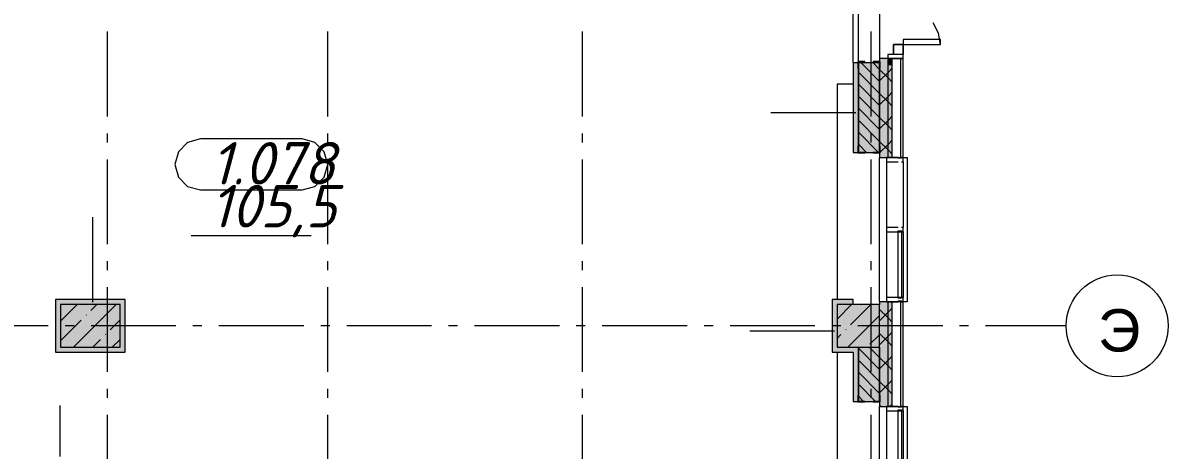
# Model space of a CAD drawing. Header units: millimetres. Extents: x -537608 to 253996, y -217170 to 186033.
# Drawn here: x -352321 to -338826, y -173064 to -168029 of the extents above; entities that cross this region are included whole.
import ezdxf

# ---------------------------------------------------------------- set-up
doc = ezdxf.new("R2010")
doc.units = ezdxf.units.MM
doc.layers.add('PDF _Геометрия', color=7, linetype='Continuous')
doc.layers.add('PDF _Текст', color=7, linetype='Continuous')
doc.layers.add('PDF _Сплошная заливка', color=7, linetype='Continuous', true_color=0xffffff)
doc.styles.add('PDF ArialMT', font='arial.ttf')
doc.styles.add('PDF ISOCPEUR Italic', font='isocpeui.ttf')

msp = doc.modelspace()

# ---------------------------------------------------------------- hatches: boundary and pattern name
at = {"layer": 'PDF _Сплошная заливка', "transparency": 33554559}
h = msp.add_hatch(color=256, dxfattribs=at)
h.paths.add_polyline_path([(-342126.1903, -168529.6399), (-342126.1903, -168449.6408), (-342226.1907, -168449.6408), (-342226.1907, -168529.6399)], flags=0)
h.paths.add_polyline_path([(-342226.1907, -166729.6397), (-342126.1903, -166729.6397), (-342126.1903, -162349.6374), (-342226.1907, -162349.6374), (-342226.1907, -166499.6398)], flags=0)
h = msp.add_hatch(color=256, dxfattribs=at)
h.paths.add_polyline_path([(-342355.0063, -178789.6441), (-342226.1907, -178789.6441), (-342226.1907, -177849.6447), (-342476.1919, -177849.6447), (-342476.1919, -178789.6441)], flags=0)
h.paths.add_polyline_path([(-342255.4795, -177349.6446), (-342226.1907, -177349.6446), (-342226.1907, -177209.6444), (-342476.1919, -177209.6444), (-342476.1919, -177349.6446), (-342355.0063, -177349.6446)], flags=0)
h.paths.add_polyline_path([(-342355.0063, -175389.6431), (-342226.1907, -175389.6431), (-342226.1907, -174829.6434), (-342476.1919, -174829.6434), (-342476.1919, -175389.6431)], flags=0)
h.paths.add_polyline_path([(-342476.1919, -174794.6427), (-342226.1907, -174794.6427), (-342226.1907, -174309.6424), (-342476.1919, -174309.6424), (-342476.1919, -174674.6435)], flags=0)
h.paths.add_polyline_path([(-342476.1919, -172489.642), (-342226.1907, -172489.642), (-342226.1907, -171849.6418), (-342476.1919, -171849.6418), (-342476.1919, -171909.6414)], flags=0)
h.paths.add_polyline_path([(-342355.0063, -169554.6408), (-342226.1907, -169554.6408), (-342226.1907, -168499.6402), (-342476.1919, -168499.6402), (-342476.1919, -169554.6408)], flags=0)
h.paths.add_polyline_path([(-342355.0063, -166679.6395), (-342226.1907, -166679.6395), (-342226.1907, -166499.6398), (-342476.1919, -166499.6398), (-342476.1919, -166679.6395)], flags=0)
h = msp.add_hatch(color=256, dxfattribs=at)
h.paths.add_polyline_path([(-342126.1903, -200599.6527), (-342126.1903, -198049.6522), (-342226.1907, -198049.6522), (-342226.1907, -200599.6527)], flags=0)
h.paths.add_polyline_path([(-342226.1907, -196349.6512), (-342126.1903, -196349.6512), (-342126.1903, -183314.6469), (-342226.1907, -183314.6469), (-342226.1907, -196149.6503)], flags=0)
h.paths.add_polyline_path([(-342126.1903, -178789.6441), (-342126.1903, -177149.6437), (-342226.1907, -177149.6437), (-342226.1907, -178789.6441)], flags=0)
h.paths.add_polyline_path([(-342126.1903, -175449.6437), (-342126.1903, -174249.6427), (-342226.1907, -174249.6427), (-342226.1907, -175449.6437)], flags=0)
h.paths.add_polyline_path([(-342226.1907, -172549.6422), (-342126.1903, -172549.6422), (-342126.1903, -171314.6409), (-342226.1907, -171314.6409), (-342226.1907, -172525.337)], flags=0)
h.paths.add_polyline_path([(-342226.1907, -169614.6411), (-342126.1903, -169614.6411), (-342126.1903, -168529.6399), (-342226.1907, -168529.6399), (-342226.1907, -168959.1343)], flags=0)
h = msp.add_hatch(color=256, dxfattribs=at)
h.paths.add_polyline_path([(-342126.1903, -200499.6523), (-342076.1901, -200499.6523), (-342076.1901, -198049.6522), (-342126.1903, -198049.6522), (-342126.1903, -200341.7158)], flags=0)
h.paths.add_polyline_path([(-342126.1903, -196349.6512), (-342076.1901, -196349.6512), (-342076.1901, -183314.6469), (-342126.1903, -183314.6469), (-342126.1903, -195349.0331)], flags=0)
h.paths.add_polyline_path([(-342076.1901, -178789.6441), (-342076.1901, -177149.6437), (-342126.1903, -177149.6437), (-342126.1903, -178789.6441)], flags=0)
h.paths.add_polyline_path([(-342126.1903, -175449.6437), (-342076.1901, -175449.6437), (-342076.1901, -174249.6427), (-342126.1903, -174249.6427), (-342126.1903, -175378.2996)], flags=0)
h.paths.add_polyline_path([(-342076.1901, -172549.6422), (-342076.1901, -171314.6409), (-342126.1903, -171314.6409), (-342126.1903, -172549.6422)], flags=0)
h.paths.add_polyline_path([(-342126.1903, -169614.6411), (-342076.1901, -169614.6411), (-342076.1901, -168529.6399), (-342126.1903, -168529.6399), (-342126.1903, -168959.1343)], flags=0)
at = {"layer": 'PDF _Сплошная заливка', "true_color": 0x56bc34, "transparency": 33554559}
for points in [[(-351176.1959, -171849.6418), (-351116.1973, -171849.6418), (-351116.1973, -171289.6407), (-351176.1959, -171289.6407), (-351176.1959, -171349.642)], [(-342536.1904, -171349.642), (-342536.1904, -171289.6407), (-342786.1915, -171289.6407), (-342786.1915, -171349.642), (-342726.193, -171349.642)], [(-342536.1904, -171909.6414), (-342476.1919, -171909.6414), (-342476.1919, -171849.6418), (-342726.193, -171849.6418), (-342726.193, -171909.6414)]]:
    msp.add_hatch(color=85, dxfattribs=at).paths.add_polyline_path(points)
h = msp.add_hatch(color=85, dxfattribs=at)
h.paths.add_polyline_path([(-342536.1904, -174424.6424), (-342476.1919, -174424.6424), (-342476.1919, -174309.6424), (-342536.1904, -174309.6424), (-342536.1904, -174364.6428)], flags=0)
h.paths.add_polyline_path([(-342476.1919, -172489.642), (-342476.1919, -171909.6414), (-342536.1904, -171909.6414), (-342536.1904, -172489.642)], flags=0)

# ---------------------------------------------------------------- linework, layer by layer
at = {"layer": 'PDF _Геометрия', "lineweight": 9}
for p, q in [((-342536.1904, -168499.6402), (-342536.1904, -166679.6395)), ((-342476.1919, -168483.64), (-342476.1919, -166679.6395)), ((-342476.1919, -168483.64), (-342476.1919, -166679.6395)), ((-342226.1907, -166729.6397), (-342226.1907, -168449.6408)), ((-341530.2266, -168148.6729), (-341592.7225, -168026.0146)), ((-341948.6921, -168224.6398), (-341948.6921, -168284.6401)), ((-341508.697, -168224.6398), (-341948.6921, -168224.6398)), ((-341508.697, -168284.6401), (-341530.2266, -168148.6729)), ((-341508.697, -168284.6401), (-341508.697, -168224.6398)), ((-341949.1916, -168399.6405), (-342129.1958, -168399.6405)), ((-342129.1958, -168399.6405), (-342129.1958, -168449.6408)), ((-341948.6921, -168284.6401), (-342063.6943, -168284.6401)), ((-342063.6943, -168284.6401), (-342063.6943, -168399.6405)), ((-342063.6943, -168399.6405), (-342063.6943, -168284.6401)), ((-342063.6943, -168284.6401), (-341948.6921, -168284.6401)), ((-341949.1916, -168449.6408), (-341949.1916, -168399.6405)), ((-341948.6921, -168284.6401), (-341508.697, -168284.6401)), ((-341948.6921, -168284.6401), (-341948.6921, -168399.6405)), ((-341948.6921, -168399.6405), (-341948.6921, -168284.6401)), ((-341948.6921, -168284.6401), (-341508.697, -168284.6401)), ((-342476.1919, -168499.6402), (-342536.1904, -168499.6402)), ((-342536.1904, -168499.6402), (-342536.1904, -169554.6408)), ((-342226.1907, -168499.6402), (-342476.1919, -168499.6402)), ((-342476.1919, -168499.6402), (-342476.1919, -169554.6408)), ((-342476.1919, -169554.6408), (-342476.1919, -168499.6402)), ((-342226.1907, -168718.2799), (-342444.8362, -168499.6402)), ((-342226.1907, -168576.8586), (-342303.4129, -168499.6402)), ((-342126.1903, -168449.6408), (-342226.1907, -168449.6408)), ((-342226.1907, -168449.6408), (-342226.1907, -168529.6399)), ((-342226.1907, -169554.6408), (-342226.1907, -168499.6402)), ((-342226.1907, -168529.6399), (-342226.1907, -169614.6411)), ((-342129.1958, -168449.6408), (-341949.1916, -168449.6408)), ((-342076.1901, -168449.6408), (-342126.1903, -168449.6408)), ((-342126.1903, -168529.6399), (-342126.1903, -168449.6408)), ((-342126.1903, -169614.6411), (-342126.1903, -168529.6399)), ((-341976.1982, -168449.6408), (-342076.1901, -168449.6408)), ((-342076.1901, -168529.6399), (-342076.1901, -168449.6408)), ((-342076.1901, -169614.6411), (-342076.1901, -168529.6399)), ((-341949.1916, -168449.6408), (-341976.1982, -168449.6408)), ((-341976.1982, -168529.6399), (-341976.1982, -168449.6408)), ((-341976.1982, -169614.6411), (-341976.1982, -168529.6399)), ((-341949.1916, -168529.6399), (-341949.1916, -168449.6408)), ((-341949.1916, -169614.6411), (-341949.1916, -168529.6399)), ((-342226.1907, -168859.7011), (-342476.1919, -168609.7015)), ((-342126.1903, -168676.8582), (-342226.1907, -168576.8586)), ((-342226.1907, -168711.5918), (-342126.1903, -168611.5914)), ((-342126.1903, -168611.5914), (-342076.1901, -168561.5911)), ((-342076.1901, -168726.8584), (-342126.1903, -168676.8582)), ((-342226.1907, -169001.1223), (-342476.1919, -168751.1219)), ((-342226.1907, -169142.5444), (-342476.1919, -168892.5447)), ((-342126.1903, -168959.7014), (-342226.1907, -168859.7011)), ((-342226.1907, -168994.4344), (-342126.1903, -168894.4346)), ((-342126.1903, -168894.4346), (-342076.1901, -168844.4345)), ((-342506.1954, -169088.7768), (-343506.1912, -169088.7768)), ((-342226.1907, -169283.9656), (-342476.1919, -169033.9653)), ((-342076.1901, -169009.7017), (-342126.1903, -168959.7014)), ((-342226.1907, -169425.3869), (-342476.1919, -169175.3864)), ((-342126.1903, -169242.544), (-342226.1907, -169142.5444)), ((-342226.1907, -169277.2776), (-342126.1903, -169177.2771)), ((-342126.1903, -169177.2771), (-342076.1901, -169127.2771)), ((-342238.3593, -169554.6408), (-342476.1919, -169316.8077)), ((-342076.1901, -169292.5442), (-342126.1903, -169242.544)), ((-342379.7825, -169554.6408), (-342476.1919, -169458.2298)), ((-342126.1903, -169525.3872), (-342226.1907, -169425.3869)), ((-342226.1907, -169560.1194), (-342126.1903, -169460.1205)), ((-342126.1903, -169460.1205), (-342076.1901, -169410.1203)), ((-342536.1904, -169554.6408), (-342476.1919, -169554.6408)), ((-342476.1919, -169554.6408), (-342226.1907, -169554.6408)), ((-342226.1907, -169614.6411), (-342126.1903, -169614.6411)), ((-342006.1932, -169614.6411), (-342146.1955, -169614.6411)), ((-342146.1955, -169614.6411), (-342146.1955, -169664.6414)), ((-342076.1901, -169575.3874), (-342126.1903, -169525.3872)), ((-342126.1903, -169614.6411), (-342076.1901, -169614.6411)), ((-342076.1901, -169614.6411), (-341976.1982, -169614.6411)), ((-342006.1932, -169624.6406), (-342006.1932, -169614.6411)), ((-341966.1913, -169624.6406), (-342006.1932, -169624.6406)), ((-341976.1982, -169614.6411), (-341949.1916, -169614.6411)), ((-341949.1916, -169614.6411), (-341966.1913, -169614.6411)), ((-341966.1913, -169614.6411), (-341966.1913, -169624.6406)), ((-341949.1916, -169664.6414), (-341949.1916, -169614.6411)), ((-342146.1955, -169664.6414), (-342006.1932, -169664.6414)), ((-342146.1955, -169664.6414), (-342146.1955, -170439.6416)), ((-341966.1913, -169664.6414), (-341949.1916, -169664.6414)), ((-341949.1916, -169664.6414), (-341949.1916, -170439.6416)), ((-351496.1594, -171319.6414), (-351496.1594, -170319.6416)), ((-342006.1932, -170439.6416), (-342146.1955, -170439.6416)), ((-342146.1955, -170439.6416), (-342146.1955, -170489.6404)), ((-341949.1916, -170439.6416), (-341966.1913, -170439.6416)), ((-341949.1916, -170489.6404), (-341949.1916, -170439.6416)), ((-342146.1955, -170489.6404), (-342146.1955, -171264.6423)), ((-342146.1955, -170489.6404), (-342006.1932, -170489.6404)), ((-342006.1932, -170489.6404), (-342006.1932, -170479.6416)), ((-342006.1932, -170479.6416), (-341966.1913, -170479.6416)), ((-342006.1932, -171264.6423), (-342006.1932, -170489.6404)), ((-342006.1932, -170489.6404), (-341966.1913, -170489.6404)), ((-341966.1913, -170479.6416), (-341966.1913, -170489.6404)), ((-341966.1913, -170489.6404), (-341966.1913, -171264.6423)), ((-341966.1913, -170489.6404), (-341949.1916, -170489.6404)), ((-341949.1916, -170489.6404), (-341949.1916, -171264.6423)), ((-351876.199, -171289.6407), (-351936.1975, -171289.6407)), ((-351936.1975, -171289.6407), (-351936.1975, -171909.6414)), ((-351176.1959, -171289.6407), (-351876.199, -171289.6407)), ((-351876.199, -171546.0448), (-351679.7979, -171349.642)), ((-351876.199, -171349.642), (-351876.199, -171849.6418)), ((-351176.1959, -171349.642), (-351876.199, -171349.642)), ((-351723.5975, -171849.6418), (-351223.5953, -171349.642)), ((-351520.04, -171417.9876), (-351451.6966, -171349.642)), ((-351116.1973, -171289.6407), (-351176.1959, -171289.6407)), ((-351176.1959, -171849.6418), (-351176.1959, -171349.642)), ((-351116.1973, -171849.6418), (-351116.1973, -171289.6407)), ((-342536.1904, -171289.6407), (-342786.1915, -171289.6407)), ((-342786.1915, -171289.6407), (-342786.1915, -171349.642)), ((-342786.1915, -171349.642), (-342786.1915, -171909.6414)), ((-342726.193, -171519.986), (-342555.8512, -171349.642)), ((-342226.1907, -171349.642), (-342726.193, -171349.642)), ((-342726.193, -171349.642), (-342726.193, -171849.6418)), ((-342567.1671, -171589.0608), (-342327.7499, -171349.642)), ((-342536.1904, -171349.642), (-342536.1904, -171289.6407)), ((-342126.1903, -171314.6409), (-342226.1907, -171314.6409)), ((-342226.1907, -171314.6409), (-342226.1907, -171349.642)), ((-342226.1907, -171849.6418), (-342226.1907, -171349.642)), ((-342006.1932, -171264.6423), (-342146.1955, -171264.6423)), ((-342146.1955, -171264.6423), (-342146.1955, -171314.6409)), ((-342146.1955, -171314.6409), (-342006.1932, -171314.6409)), ((-342126.1903, -172549.6422), (-342126.1903, -171314.6409)), ((-342076.1901, -171314.6409), (-342126.1903, -171314.6409)), ((-342076.1901, -172549.6422), (-342076.1901, -171314.6409)), ((-341976.1982, -171314.6409), (-342076.1901, -171314.6409)), ((-341966.1913, -171264.6423), (-342006.1932, -171264.6423)), ((-342006.1932, -171274.6417), (-342006.1932, -171264.6423)), ((-341966.1913, -171274.6417), (-342006.1932, -171274.6417)), ((-342006.1932, -171314.6409), (-342006.1932, -171304.6415)), ((-342006.1932, -171304.6415), (-341966.1913, -171304.6415)), ((-341976.1982, -172549.6422), (-341976.1982, -171314.6409)), ((-341949.1916, -171314.6409), (-341976.1982, -171314.6409)), ((-341949.1916, -171264.6423), (-341966.1913, -171264.6423)), ((-341966.1913, -171264.6423), (-341966.1913, -171274.6417)), ((-341966.1913, -171304.6415), (-341966.1913, -171314.6409)), ((-341966.1913, -171314.6409), (-341949.1916, -171314.6409)), ((-341949.1916, -171314.6409), (-341949.1916, -171264.6423)), ((-341949.1916, -172549.6422), (-341949.1916, -171314.6409)), ((-351577.0674, -171475.0115), (-351572.3223, -171470.2699)), ((-342599.6509, -171849.6418), (-342226.1907, -171476.1825)), ((-342126.1903, -171505.2864), (-342226.1907, -171405.2867)), ((-342226.1907, -171540.02), (-342126.1903, -171440.0196)), ((-342126.1903, -171440.0196), (-342076.1901, -171390.0194)), ((-342076.1901, -171555.2866), (-342126.1903, -171505.2864)), ((-351876.199, -171774.1442), (-351634.0863, -171532.0355)), ((-351291.9387, -171646.0856), (-351176.1959, -171530.34)), ((-342624.1946, -171646.0856), (-342619.458, -171641.3432)), ((-351495.4963, -171849.6418), (-351405.9936, -171760.1349)), ((-351348.9662, -171703.1109), (-351344.2297, -171698.3687)), ((-351267.4037, -171849.6418), (-351176.1959, -171758.4394)), ((-342756.1965, -171662.9472), (-343756.1923, -171662.9472)), ((-342726.193, -171748.0837), (-342681.2221, -171703.1109)), ((-342339.0745, -171817.1588), (-342226.1907, -171704.2805)), ((-342126.1903, -171788.1297), (-342226.1907, -171688.1293)), ((-342226.1907, -171822.8625), (-342126.1903, -171722.8629)), ((-342126.1903, -171722.8629), (-342076.1901, -171672.8627)), ((-342076.1901, -171838.1299), (-342126.1903, -171788.1297)), ((-351936.1975, -171909.6414), (-351876.199, -171909.6414)), ((-351876.199, -171849.6418), (-351176.1959, -171849.6418)), ((-351876.199, -171909.6414), (-351116.1973, -171909.6414)), ((-351116.1973, -171909.6414), (-351116.1973, -171849.6418)), ((-342786.1915, -171909.6414), (-342726.193, -171909.6414)), ((-342726.193, -171849.6418), (-342226.1907, -171849.6418)), ((-342726.193, -171909.6414), (-342536.1904, -171909.6414)), ((-342536.1904, -171909.6414), (-342536.1904, -172489.642)), ((-342476.1919, -171909.6414), (-342476.1919, -171849.6418)), ((-342476.1919, -171849.6418), (-342476.1919, -171909.6414)), ((-342226.1907, -172112.3938), (-342476.1919, -171862.3932)), ((-342476.1919, -172489.642), (-342476.1919, -171909.6414)), ((-342476.1919, -171909.6414), (-342476.1919, -172489.642)), ((-342226.1907, -171970.9726), (-342347.5227, -171849.6418)), ((-342226.1907, -172489.642), (-342226.1907, -171849.6418)), ((-342226.1907, -171849.6418), (-342226.1907, -172549.6422)), ((-342226.1907, -172253.8149), (-342476.1919, -172003.8149)), ((-342126.1903, -172070.9731), (-342226.1907, -171970.9726)), ((-342226.1907, -172105.7056), (-342126.1903, -172005.7052)), ((-342126.1903, -172005.7052), (-342076.1901, -171955.7061)), ((-342226.1907, -172395.2372), (-342476.1919, -172145.2376)), ((-342076.1901, -172120.9722), (-342126.1903, -172070.9731)), ((-342273.2112, -172489.642), (-342476.1919, -172286.6577)), ((-342126.1903, -172353.8154), (-342226.1907, -172253.8149)), ((-342226.1907, -172388.549), (-342126.1903, -172288.5485)), ((-342126.1903, -172288.5485), (-342076.1901, -172238.5483)), ((-342414.6346, -172489.642), (-342476.1919, -172428.0794)), ((-342076.1901, -172403.8156), (-342126.1903, -172353.8154)), ((-351882.3737, -173140.6423), (-351882.3737, -172537.9086)), ((-342536.1904, -172489.642), (-342476.1919, -172489.642)), ((-342476.1919, -172489.642), (-342226.1907, -172489.642)), ((-342213.2127, -172549.6422), (-342226.1907, -172536.6583)), ((-342226.1907, -172549.6422), (-342126.1903, -172549.6422)), ((-342006.1932, -172549.6422), (-342146.1955, -172549.6422)), ((-342146.1955, -172549.6422), (-342146.1955, -172599.6419)), ((-342146.1955, -172599.6419), (-342006.1932, -172599.6419)), ((-342146.1955, -172599.6419), (-342146.1955, -174199.6425)), ((-342126.1903, -172549.6422), (-342076.1901, -172549.6422)), ((-342104.4454, -172549.6422), (-342076.1901, -172521.3917)), ((-342076.1901, -172549.6422), (-341976.1982, -172549.6422)), ((-342006.1932, -172559.6421), (-342006.1932, -172549.6422)), ((-341966.1913, -172559.6421), (-342006.1932, -172559.6421)), ((-342006.1932, -172599.6419), (-342006.1932, -172589.6425)), ((-342006.1932, -172589.6425), (-341966.1913, -172589.6425)), ((-342006.1932, -174199.6425), (-342006.1932, -172599.6419)), ((-342006.1932, -172599.6419), (-341966.1913, -172599.6419)), ((-341976.1982, -172549.6422), (-341949.1916, -172549.6422)), ((-341966.1913, -172549.6422), (-341966.1913, -172559.6421)), ((-341949.1916, -172549.6422), (-341966.1913, -172549.6422)), ((-341966.1913, -172589.6425), (-341966.1913, -172599.6419)), ((-341966.1913, -172599.6419), (-341949.1916, -172599.6419)), ((-341966.1913, -172599.6419), (-341966.1913, -174199.6425)), ((-341949.1916, -172599.6419), (-341949.1916, -172549.6422)), ((-341949.1916, -172599.6419), (-341949.1916, -174199.6425))]:
    msp.add_line(p, q, dxfattribs=at)
at = {"layer": 'PDF _Геометрия', "color": 253, "lineweight": 9, "true_color": 0xaaaaaa}
for p, q in [((-351326.1966, -169131.6807), (-351326.1966, -168131.6807)), ((-348726.1937, -169131.6807), (-348726.1937, -168131.6807)), ((-345726.1976, -169131.6807), (-345726.1976, -168131.6807)), ((-342326.1912, -169131.6807), (-342326.1912, -168131.6807)), ((-351326.1966, -169437.514), (-351326.1966, -169331.6814)), ((-348726.1937, -169437.514), (-348726.1937, -169331.6814)), ((-345726.1976, -169437.514), (-345726.1976, -169331.6814)), ((-342326.1912, -169437.514), (-342326.1912, -169331.6814)), ((-350379.6456, -169436.731), (-350489.4464, -169546.5375)), ((-350229.645, -169396.5383), (-350379.6456, -169436.731)), ((-349029.6397, -169396.5383), (-350229.645, -169396.5383)), ((-348879.639, -169436.731), (-349029.6397, -169396.5383)), ((-348769.8384, -169546.5375), (-348879.639, -169436.731)), ((-350489.4464, -169546.5375), (-350529.6463, -169696.5382)), ((-348729.6384, -169696.5382), (-348769.8384, -169546.5375)), ((-342001.9562, -169624.6406), (-342001.9562, -169616.1275)), ((-342001.9562, -169616.1275), (-341999.9582, -169616.1275)), ((-341999.9582, -169616.1275), (-341999.9582, -169624.6406)), ((-341949.1916, -169616.1275), (-341901.9557, -169616.1275)), ((-341901.9557, -169616.1275), (-341901.9557, -171316.1288)), ((-351326.1966, -170637.5154), (-351326.1966, -169637.5142)), ((-350529.6463, -169696.5382), (-350489.4464, -169846.5381)), ((-348769.8384, -169846.5381), (-348729.6384, -169696.5382)), ((-348726.1937, -170637.5154), (-348726.1937, -169637.5142)), ((-345726.1976, -170637.5154), (-345726.1976, -169637.5142)), ((-342326.1912, -170637.5154), (-342326.1912, -169637.5142)), ((-350489.4464, -169846.5381), (-350379.6456, -169956.3461)), ((-348879.639, -169956.3461), (-348769.8384, -169846.5381)), ((-350379.6456, -169956.3461), (-350229.645, -169996.5387)), ((-350229.645, -169996.5387), (-349029.6397, -169996.5387)), ((-349029.6397, -169996.5387), (-348879.639, -169956.3461)), ((-350338.6793, -170534.5732), (-348925.7726, -170534.5732)), ((-342001.9562, -170489.6404), (-342001.9562, -170479.6416)), ((-341999.9582, -170479.6416), (-341999.9582, -170489.6404)), ((-351326.1966, -170943.3482), (-351326.1966, -170837.5149)), ((-348726.1937, -170943.3482), (-348726.1937, -170837.5149)), ((-345726.1976, -170943.3482), (-345726.1976, -170837.5149)), ((-342326.1912, -170943.3482), (-342326.1912, -170837.5149)), ((-351326.1966, -172143.349), (-351326.1966, -171143.3488)), ((-348726.1937, -172143.349), (-348726.1937, -171143.3488)), ((-345726.1976, -172143.349), (-345726.1976, -171143.3488)), ((-342326.1912, -172143.349), (-342326.1912, -171143.3488)), ((-342001.9562, -171274.6417), (-342001.9562, -171264.6423)), ((-342001.9562, -171314.6409), (-342001.9562, -171304.6415)), ((-341999.9582, -171264.6423), (-341999.9582, -171274.6417)), ((-341999.9582, -171304.6415), (-341999.9582, -171314.6409)), ((-341901.9557, -171316.1288), (-341949.1916, -171316.1288)), ((-352023.1941, -171599.6415), (-353023.1899, -171599.6415)), ((-351717.3626, -171599.6415), (-351823.1933, -171599.6415)), ((-350517.3573, -171599.6415), (-351517.3617, -171599.6415)), ((-350211.5258, -171599.6415), (-350317.3564, -171599.6415)), ((-349011.5204, -171599.6415), (-350011.5249, -171599.6415)), ((-348705.6889, -171599.6415), (-348811.5281, -171599.6415)), ((-347505.6922, -171599.6415), (-348505.688, -171599.6415)), ((-347199.8607, -171599.6415), (-347305.6914, -171599.6415)), ((-345999.8554, -171599.6415), (-346999.8598, -171599.6415)), ((-345694.0239, -171599.6415), (-345799.8545, -171599.6415)), ((-344494.0185, -171599.6415), (-345494.023, -171599.6415)), ((-344188.187, -171599.6415), (-344294.0262, -171599.6415)), ((-342988.1903, -171599.6415), (-343988.1861, -171599.6415)), ((-342682.3588, -171599.6415), (-342788.1894, -171599.6415)), ((-341482.3535, -171599.6415), (-342482.3579, -171599.6415)), ((-341176.5219, -171599.6415), (-341282.3526, -171599.6415)), ((-340026.1896, -171599.6415), (-340976.521, -171599.6415)), ((-351326.1966, -172449.1832), (-351326.1966, -172343.3487)), ((-348726.1937, -172449.1832), (-348726.1937, -172343.3487)), ((-345726.1976, -172449.1832), (-345726.1976, -172343.3487)), ((-342326.1912, -172449.1832), (-342326.1912, -172343.3487)), ((-342001.9562, -172559.6421), (-342001.9562, -172551.1294)), ((-342001.9562, -172551.1294), (-341999.9582, -172551.1294)), ((-342001.9562, -172599.6419), (-342001.9562, -172589.6425)), ((-341999.9582, -172551.1294), (-341999.9582, -172559.6421)), ((-341999.9582, -172589.6425), (-341999.9582, -172599.6419)), ((-341949.1916, -172551.1294), (-341901.9557, -172551.1294)), ((-341901.9557, -172551.1294), (-341901.9557, -174251.1304)), ((-351326.1966, -173649.182), (-351326.1966, -172649.1824)), ((-348726.1937, -173649.182), (-348726.1937, -172649.1824)), ((-345726.1976, -173649.182), (-345726.1976, -172649.1824)), ((-342326.1912, -173649.182), (-342326.1912, -172649.1824))]:
    msp.add_line(p, q, dxfattribs=at)
at = {"layer": 'PDF _Геометрия', "color": 253, "lineweight": 20, "true_color": 0xaaaaaa}
for p, q in [((-342401.1915, -168483.64), (-342482.1943, -168483.64)), ((-342482.1943, -168483.64), (-342482.1943, -168564.6409)), ((-342476.1919, -168564.6409), (-342476.1919, -168489.6408)), ((-342476.1919, -168489.6408), (-342401.1915, -168489.6408)), ((-342401.1915, -168489.6408), (-342401.1915, -168483.64)), ((-342220.1969, -168483.64), (-342301.1911, -168483.64)), ((-342301.1911, -168483.64), (-342301.1911, -168489.6408)), ((-342301.1911, -168489.6408), (-342226.1907, -168489.6408)), ((-342226.1907, -168489.6408), (-342226.1907, -168564.6409)), ((-342220.1969, -168564.6409), (-342220.1969, -168483.64)), ((-342482.1943, -168564.6409), (-342476.1919, -168564.6409)), ((-342226.1907, -168564.6409), (-342220.1969, -168564.6409)), ((-342476.1919, -169479.6411), (-342482.1943, -169479.6411)), ((-342482.1943, -169479.6411), (-342482.1943, -169560.6407)), ((-342476.1919, -169554.6408), (-342476.1919, -169479.6411)), ((-342220.1969, -169479.6411), (-342226.1907, -169479.6411)), ((-342226.1907, -169479.6411), (-342226.1907, -169554.6408)), ((-342220.1969, -169560.6407), (-342220.1969, -169479.6411)), ((-342482.1943, -169560.6407), (-342401.1915, -169560.6407)), ((-342401.1915, -169554.6408), (-342476.1919, -169554.6408)), ((-342401.1915, -169560.6407), (-342401.1915, -169554.6408)), ((-342301.1911, -169554.6408), (-342301.1911, -169560.6407)), ((-342226.1907, -169554.6408), (-342301.1911, -169554.6408)), ((-342301.1911, -169560.6407), (-342220.1969, -169560.6407)), ((-342476.1919, -172414.6417), (-342482.1943, -172414.6417)), ((-342482.1943, -172414.6417), (-342482.1943, -172495.6423)), ((-342476.1919, -172489.642), (-342476.1919, -172414.6417)), ((-342220.1969, -172414.6417), (-342226.1907, -172414.6417)), ((-342226.1907, -172414.6417), (-342226.1907, -172489.642)), ((-342220.1969, -172495.6423), (-342220.1969, -172414.6417)), ((-342482.1943, -172495.6423), (-342401.1915, -172495.6423)), ((-342401.1915, -172489.642), (-342476.1919, -172489.642)), ((-342401.1915, -172495.6423), (-342401.1915, -172489.642)), ((-342301.1911, -172489.642), (-342301.1911, -172495.6423)), ((-342226.1907, -172489.642), (-342301.1911, -172489.642)), ((-342301.1911, -172495.6423), (-342220.1969, -172495.6423))]:
    msp.add_line(p, q, dxfattribs=at)
at = {"layer": 'PDF _Геометрия', "color": 9, "lineweight": 9, "true_color": 0xc0c0c0}
for p, q in [((-342536.1904, -168749.6413), (-342726.193, -168749.6413)), ((-342726.193, -168749.6413), (-342726.193, -171289.6407)), ((-342226.1907, -171314.6409), (-342226.1907, -169614.6411)), ((-342726.193, -171909.6414), (-342726.193, -174364.6428)), ((-342226.1907, -174249.6427), (-342226.1907, -172549.6422))]:
    msp.add_line(p, q, dxfattribs=at)
at = {"layer": 'PDF _Геометрия', "lineweight": 20}
msp.add_circle((-339426.1952, -171599.6409), 599.9996, dxfattribs=at)
at = {"layer": 'PDF _Сплошная заливка', "color": 85, "lineweight": 35, "true_color": 0x56bc34, "transparency": 33554559}
for points in [[(-342476.1919, -169554.6408), (-342476.1919, -168499.6402), (-342536.1904, -169554.6408), (-342536.1904, -168499.6402)], [(-351876.199, -171909.6414), (-351876.199, -171289.6407), (-351936.1975, -171909.6414), (-351936.1975, -171289.6407)], [(-351876.199, -171349.642), (-351176.1959, -171349.642), (-351876.199, -171289.6407), (-351176.1959, -171289.6407)], [(-342726.193, -171909.6414), (-342726.193, -171349.642), (-342786.1915, -171909.6414), (-342786.1915, -171349.642)], [(-351876.199, -171909.6414), (-351116.1973, -171909.6414), (-351876.199, -171849.6418), (-351116.1973, -171849.6418)]]:
    msp.add_solid(points, dxfattribs=at)
at = {"layer": 'PDF _Сплошная заливка', "lineweight": 35, "transparency": 33554559}
for points in [[(-342126.1903, -168529.6399), (-342076.1901, -168529.6399), (-342126.1903, -168449.6408), (-342076.1901, -168449.6408)], [(-351876.199, -171849.6418), (-351176.1959, -171849.6418), (-351876.199, -171349.642), (-351176.1959, -171349.642)], [(-342726.193, -171849.6418), (-342226.1907, -171849.6418), (-342726.193, -171349.642), (-342226.1907, -171349.642)]]:
    msp.add_solid(points, dxfattribs=at)

# ---------------------------------------------------------------- texts
at = {"layer": 'PDF _Текст', "char_height": 500, "attachment_point": 4}
for s, insert, style in [('1.078', (-350110.9742, -169683.2483), 'PDF ISOCPEUR Italic'), ('105,5', (-350117.9756, -170247.1986), 'PDF ISOCPEUR Italic'), ('Э', (-339653.2376, -171655.9647), 'PDF ArialMT')]:
    msp.add_mtext(s, dxfattribs=dict(at, insert=insert, style=style))

doc.saveas('drawing.dxf')
